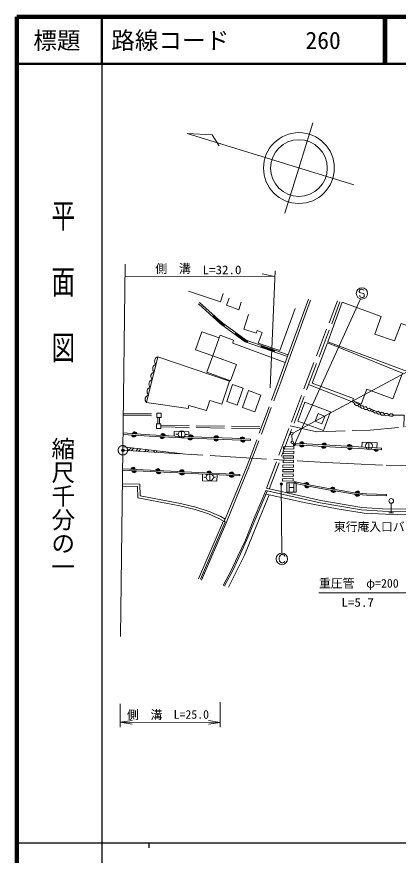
# Model space of a CAD drawing. Units: millimetres, scale not verified. Extents: x 40000 to 680000, y 20000 to 380000.
# Drawn here: x 40000 to 120786, y 202409 to 380000 of the extents above; entities that cross this region are included whole.
import ezdxf
from ezdxf.enums import TextEntityAlignment as Align

# ---------------------------------------------------------------- set-up
doc = ezdxf.new("R2010")
doc.units = ezdxf.units.MM
doc.header["$LTSCALE"] = 1000
doc.header["$PDMODE"] = 32
doc.header["$PDSIZE"] = 500
doc.linetypes.add('CHAIN', pattern=[18.5, 12, -1.5, 3.5, -1.5])
doc.linetypes.add('DASHED', pattern=[7.5, 6, -1.5])
for name, color, linetype, lineweight in [('M-BGD', 7, 'Continuous', 13), ('M-BMK', 2, 'CHAIN', 13), ('M-BMK-OTRS', 5, 'Continuous', 13), ('M-STR-HTXT', 7, 'Continuous', 13), ('M-TTL', 2, 'Continuous', 140), ('M-TTL-BAND', 7, 'Continuous', 25), ('M-TTL-LINE', 7, 'Continuous', 50)]:
    doc.layers.add(name, color=color, linetype=linetype, lineweight=lineweight)
doc.layers.add('M-OTRS', color=6, linetype='Continuous')
doc.layers.add('M-TTL-TXT', color=7, linetype='Continuous')
doc.styles.add('@ＭＳ ゴシック', font='')
doc.styles.add('ＭＳ ゴシック', font='')
doc.styles.get('@ＭＳ ゴシック').set_extended_font_data('@MS Gothic')
doc.styles.get('ＭＳ ゴシック').set_extended_font_data('MS Gothic')

# ---------------------------------------------------------------- blocks, each defined once
blk = doc.blocks.new('open_arrow')
at = {"color": 0, "linetype": 'Continuous', "lineweight": -2}
blk.add_lwpolyline([(7.5, 1.25), (0, 0), (7.5, -1.25)], dxfattribs=at)

msp = doc.modelspace()

# ---------------------------------------------------------------- linework, layer by layer
at = {"layer": 'M-BGD'}
for p, q in [((102700, 357515), (99753, 347959)), ((99753, 347959), (96806, 338403)), ((112618, 322103), (112488, 321916)), ((112488, 321916), (112488, 321779)), ((112488, 321779), (112621, 321576)), ((112758, 322235), (112618, 322103)), ((112621, 321576), (112812, 321514)), ((112950, 322302), (112758, 322235)), ((112812, 321514), (113476, 321379)), ((113090, 322302), (112950, 322302)), ((113274, 322240), (113090, 322302)), ((113417, 322170), (113274, 322240)), ((113476, 322043), (113417, 322170)), ((97413, 308283), (101762, 320173)), ((97883, 308112), (102231, 320001)), ((112620, 320858), (112556, 320983)), ((112750, 320661), (112620, 320858)), ((112885, 320591), (112750, 320661)), ((113071, 320526), (112885, 320591)), ((113217, 320526), (113071, 320526)), ((113411, 320588), (113217, 320526)), ((113543, 320723), (113411, 320588)), ((113476, 321379), (113600, 321187)), ((113603, 320912), (113543, 320723)), ((113600, 321187), (113603, 320912)), ((83125, 314979), (78455, 319186)), ((83377, 315290), (78722, 319484)), ((81496, 316447), (81764, 316744)), ((81549, 316506), (83176, 315041)), ((83226, 315104), (81603, 316566)), ((81656, 316625), (83276, 315166)), ((83327, 315228), (81710, 316685)), ((88401, 311166), (83125, 314979)), ((83861, 314546), (83176, 315041)), ((83226, 315104), (83908, 314611)), ((83955, 314676), (83276, 315166)), ((83327, 315228), (84002, 314741)), ((88587, 311525), (83377, 315290)), ((83814, 314481), (84048, 314805)), ((86246, 312724), (86480, 313048)), ((86292, 312789), (88438, 311238)), ((88475, 311310), (86339, 312854)), ((86386, 312918), (88513, 311381)), ((88550, 311453), (86433, 312983)), ((97330, 308049), (88401, 311166)), ((88859, 311091), (88438, 311238)), ((88475, 311310), (88886, 311167)), ((88912, 311242), (88513, 311381)), ((88550, 311453), (88938, 311318)), ((97462, 308426), (88587, 311525)), ((88833, 311015), (88965, 311393)), ((91797, 310404), (91665, 310027)), ((94524, 309113), (91691, 310102)), ((94550, 309189), (91718, 310178)), ((94577, 309264), (91744, 310253)), ((94603, 309340), (91771, 310329)), ((94497, 309038), (94629, 309415)), ((95460, 302810), (97413, 308283)), ((95930, 302639), (97884, 308115)), ((101814, 302097), (111241, 298345)), ((111459, 298179), (111241, 298345)), ((62494, 291557), (68142, 291182)), ((62514, 291856), (68159, 291482)), ((68159, 291482), (74876, 291132)), ((73680, 291560), (74155, 291560)), ((74919, 292296), (74919, 290796)), ((75677, 291539), (76166, 291539)), ((98246, 291441), (98313, 290128)), ((68142, 291182), (74862, 290832)), ((74862, 290832), (85600, 290412)), ((74876, 291132), (85613, 290712)), ((85600, 290412), (89503, 290225)), ((85613, 290712), (89518, 290525)), ((89518, 290525), (89503, 290225)), ((98975, 289658), (98958, 289358)), ((98975, 289658), (117242, 288609)), ((114585, 289870), (114585, 288370)), ((62479, 288937), (75786, 287370)), ((63604, 288110), (64229, 288731)), ((64206, 288073), (64817, 288662)), ((65199, 288013), (65721, 288555)), ((65817, 287976), (66308, 288486)), ((67123, 287896), (67501, 288346)), ((67614, 287867), (67981, 288289)), ((68979, 287784), (69247, 288140)), ((69488, 287753), (69723, 288084)), ((98958, 289358), (117225, 288309)), ((117242, 288609), (117225, 288309)), ((62423, 284249), (87239, 283077)), ((83954, 273108), (88711, 284771)), ((84417, 272919), (89177, 284589)), ((62409, 283949), (87225, 282777)), ((79615, 282469), (80132, 282469)), ((80880, 283213), (80880, 281713)), ((81640, 282458), (82084, 282458)), ((87239, 283077), (87225, 282777)), ((62394, 281085), (66062, 280976)), ((66062, 280976), (66109, 278557)), ((97170, 281288), (97170, 279288)), ((99170, 281288), (97170, 281288)), ((97710, 279373), (97711, 281072)), ((98702, 281083), (98702, 279378)), ((98782, 281541), (98716, 281248)), ((98716, 281248), (102161, 280479)), ((98782, 281541), (102221, 280773)), ((99170, 279288), (99170, 281288)), ((102221, 280773), (105661, 280145)), ((62380, 280585), (65571, 280491)), ((65571, 280491), (65618, 278143)), ((92035, 277953), (92729, 279645)), ((92312, 277838), (93006, 279532)), ((92752, 279646), (104289, 277073)), ((92861, 280134), (104386, 277564)), ((97170, 279288), (99170, 279288)), ((97710, 280288), (98702, 280288)), ((102161, 280479), (105611, 279849)), ((105611, 279849), (108633, 279384)), ((105661, 280145), (108682, 279680)), ((108633, 279384), (111432, 278894)), ((108682, 279680), (111471, 279191)), ((111432, 278894), (114080, 278659)), ((111471, 279191), (114097, 278959)), ((114097, 278959), (118327, 278842)), ((118319, 278542), (118327, 278842)), ((65618, 278143), (74565, 276410)), ((66109, 278557), (74672, 276899)), ((90128, 273421), (92035, 277953)), ((90406, 273307), (92312, 277838)), ((104289, 277073), (113009, 275554)), ((104386, 277564), (113067, 276052)), ((114080, 278659), (118319, 278542)), ((74565, 276410), (77772, 275619)), ((74672, 276899), (77907, 276101)), ((77772, 275619), (80584, 274736)), ((77907, 276101), (80761, 275204)), ((113009, 275554), (117431, 275295)), ((113067, 276052), (117448, 275795)), ((117431, 275295), (124618, 275224)), ((117448, 275795), (124606, 275724)), ((119300, 274944), (119301, 276944)), ((80584, 274736), (82955, 273689)), ((80761, 275204), (83182, 274136)), ((82955, 273689), (83954, 273108)), ((83182, 274136), (84112, 273595)), ((118800, 274944), (119800, 274944)), ((83788, 273205), (78492, 260975)), ((78887, 260895), (84163, 273023)), ((84417, 272919), (79131, 260640)), ((84417, 272919), (83954, 273108)), ((88408, 269168), (90128, 273421)), ((88683, 269050), (90406, 273307)), ((86780, 265613), (88408, 269168)), ((87052, 265485), (88683, 269050)), ((85471, 262878), (86780, 265613)), ((85739, 262744), (87052, 265485)), ((95591, 265416), (95653, 265678)), ((95591, 265019), (95591, 265416)), ((95647, 264766), (95591, 265019)), ((95782, 264563), (95647, 264766)), ((95653, 265678), (95718, 265759)), ((95718, 265759), (95855, 265945)), ((95855, 265945), (96042, 266072)), ((96042, 266072), (96376, 266074)), ((96376, 266074), (96571, 266012)), ((96571, 266012), (96703, 265880)), ((96703, 265880), (96773, 265678)), ((96765, 264687), (96705, 264566)), ((83812, 259702), (85471, 262878)), ((95909, 264434), (95782, 264563)), ((96049, 264366), (95909, 264434)), ((96379, 264366), (96049, 264366)), ((96573, 264428), (96379, 264366)), ((96705, 264566), (96573, 264428)), ((84087, 259581), (85739, 262744)), ((83750, 259532), (83812, 259702)), ((84032, 259429), (84087, 259581))]:
    msp.add_line(p, q, dxfattribs=at)
at = {"layer": 'M-BGD', "linetype": 'DASHED'}
for p, q in [((92861, 280134), (107890, 319850)), ((93422, 279921), (108451, 319638)), ((88711, 284771), (95460, 302810)), ((89177, 284589), (95930, 302639)), ((62559, 295521), (69645, 295473)), ((62562, 295921), (69648, 295873)), ((69844, 295144), (69844, 293765)), ((70244, 295144), (70244, 293765)), ((70477, 293112), (91840, 292752)), ((70484, 293512), (91847, 293152))]:
    msp.add_line(p, q, dxfattribs=at)
at = {"layer": 'M-BGD'}
for points in [[(111372, 344376), (76115, 355248), (81354, 355004), (82889, 352677)], [(76397, 321895), (83137, 319639), (83741, 321359)], [(84950, 320406), (84392, 318918), (86994, 317942), (87553, 319545)], [(89109, 316965), (88109, 313851), (90689, 312991), (90898, 313525), (91944, 313130), (91153, 310899), (95732, 309295), (98987, 318242)], [(82851, 311977), (83074, 312595), (85925, 311525), (85724, 310844), (96869, 306757)], [(112340, 297924), (111872, 298206), (111459, 298179), (111500, 297972), (111899, 297642), (112216, 297655)], [(112898, 297628), (112574, 297917), (112340, 297924), (112216, 297655), (112498, 297387), (112774, 297311)], [(113531, 297331), (113270, 297614), (112898, 297628), (112774, 297311), (113015, 297132), (113435, 297063)], [(114289, 296980), (114144, 297214), (113972, 297414), (113724, 297407), (113531, 297331), (113435, 297063), (113758, 296815), (114233, 296822)], [(115046, 296808), (114688, 297069), (114454, 297049), (114289, 296980), (114233, 296822), (114433, 296663), (114653, 296546), (114943, 296567)], [(115480, 296587), (115184, 296849), (115046, 296808), (114943, 296567), (115211, 296401), (115404, 296381)], [(116251, 296312), (115707, 296629), (115480, 296587), (115404, 296381), (115914, 296043), (116189, 296084)], [(117008, 296057), (116843, 296277), (116451, 296443), (116251, 296312), (116189, 296084), (116520, 295830), (116774, 295830), (116953, 295871)], [(117904, 295843), (117553, 296208), (117270, 296222), (117008, 296057), (116953, 295871), (117270, 295595), (117904, 295637)], [(118900, 295662), (118461, 295974), (118062, 295995), (117904, 295843), (117904, 295637), (118158, 295526), (118890, 295507)], [(119811, 295607), (122065, 295607), (121994, 293110)], [(73318, 291213), (73335, 292183), (76449, 292121), (76431, 291071)], [(113056, 288849), (113120, 289927), (116296, 289756), (116281, 288664)], [(79341, 283149), (79336, 281743), (82388, 281665), (82406, 283005)], [(92731, 278861), (93438, 278732), (101185, 277042), (107832, 275785), (113595, 274839), (118104, 274652), (123302, 274537), (126509, 274707), (128813, 274937)], [(84856, 259183), (88204, 265945), (90855, 272359), (93438, 278732)]]:
    msp.add_lwpolyline(points, dxfattribs=at)
for points in [[(105903, 311178), (123885, 304423), (127012, 313034), (121411, 315057), (119993, 311362), (115810, 312780), (117205, 316545), (108932, 319521)], [(81503, 308165), (82851, 311977), (79191, 313272), (77842, 309461)], [(102581, 302389), (105813, 310941), (121697, 304547), (119628, 299109), (114120, 301109), (112957, 297972), (111098, 298716), (111284, 299134)], [(67497, 298291), (69900, 307981), (85063, 302852), (83438, 297952), (80882, 298711), (80215, 296635), (76466, 297659), (76295, 297039)], [(81503, 308165), (86522, 306329), (85275, 302920), (80255, 304757)], [(84453, 298537), (85708, 302116), (87953, 301329), (86698, 297750)], [(87776, 297258), (89055, 300814), (91694, 299865), (90415, 296309)], [(69648, 296011), (70562, 296011), (70562, 295144), (69647, 295144)], [(103833, 295939), (103182, 294343), (104601, 293764), (105252, 295360)], [(119811, 295607), (119582, 295414), (119200, 295394), (118890, 295507), (118900, 295662), (119148, 295879), (119489, 295879), (119675, 295776)], [(69570, 293765), (70484, 293765), (70484, 292804), (69570, 292804)], [(98644, 287992), (96437, 287944), (96448, 287444), (98655, 287492)], [(98681, 288959), (96463, 288910), (96474, 288410), (98692, 288459)], [(98611, 286061), (96386, 286012), (96397, 285512), (98622, 285561)], [(98628, 287027), (96411, 286978), (96422, 286478), (98639, 286527)], [(98595, 285095), (96360, 285046), (96371, 284546), (98606, 284595)], [(98562, 283163), (96309, 283114), (96320, 282614), (98573, 282663)], [(98578, 284129), (96334, 284080), (96345, 283580), (98589, 283629)], [(98545, 282198), (96273, 282147), (96284, 281648), (98556, 281698)]]:
    msp.add_lwpolyline(points, close=True, dxfattribs=at)
at = {"layer": 'M-BGD', "linetype": 'DASHED'}
msp.add_lwpolyline([(101014, 298355), (106421, 296340), (104933, 292345), (99526, 294360)], close=True, dxfattribs=at)
msp.add_lwpolyline([(97869, 293369), (103545, 292111), (114840, 292457), (128959, 293745), (130546, 295958)], dxfattribs=at)
at = {"layer": 'M-BGD'}
for centre, radius in [((99753, 347959), 7500), ((99753, 347959), 6000), ((113113, 321415), 1200), ((74919, 291546), 750), ((98253, 291691), 250), ((98326, 289878), 250), ((98802, 289393), 250), ((98802, 289393), 200), ((98802, 289393), 150), ((98802, 289393), 100), ((114585, 289120), 750), ((98802, 289393), 50), ((98802, 289393), 20), ((80880, 282463), 750), ((96014, 281054), 250), ((96014, 281054), 200), ((96014, 281054), 150), ((96014, 281054), 100), ((96014, 281054), 50), ((96014, 281054), 20), ((119301, 277444), 500), ((96146, 265187), 1200), ((96146, 265187), 1200)]:
    msp.add_circle(centre, radius, dxfattribs=at)
for centre, radius, start, end in [((70129, 307068), 942, 104.06095, 228.08075), ((69728, 305452), 942, 104.06095, 228.08075), ((69328, 303837), 942, 104.06095, 228.08075), ((68927, 302222), 942, 104.06095, 228.08075), ((68527, 300607), 942, 104.06095, 228.08075), ((68126, 298992), 942, 104.06095, 228.08075), ((64811, 291516), 512, 188.88827, 343.5275), ((64811, 291516), 410, 192.13356, 340.2822), ((64975, 291580), 512, 8.88827, 163.5275), ((64811, 291516), 308, 197.66801, 334.74776), ((64975, 291580), 410, 12.13356, 160.2822), ((64811, 291516), 205, 209.49127, 322.92449), ((64975, 291580), 308, 17.66801, 154.74776), ((64975, 291580), 205, 29.49127, 142.92449), ((71008, 291221), 512, 9.69904, 164.33828), ((71008, 291221), 410, 12.94434, 161.09298), ((71008, 291221), 308, 18.47879, 155.55853), ((71008, 291221), 205, 30.30205, 143.73527), ((76942, 290938), 512, 10.43903, 165.07827), ((76942, 290938), 410, 13.68433, 161.83297), ((70787, 291157), 512, 189.69904, 344.33828), ((70787, 291157), 410, 192.94434, 341.09298), ((70787, 291157), 308, 198.47879, 335.55853), ((70787, 291157), 205, 210.30205, 323.73527), ((76758, 290871), 512, 190.43903, 345.07827), ((76758, 290871), 410, 193.68433, 341.83297), ((76758, 290871), 308, 199.21878, 336.29852), ((76758, 290871), 205, 211.04204, 324.47526), ((76942, 290938), 308, 19.21878, 156.29852), ((76942, 290938), 205, 31.04204, 144.47526), ((82218, 290657), 512, 190.43903, 345.07827), ((82258, 290730), 512, 10.43903, 165.07827), ((82218, 290657), 410, 193.68433, 341.83297), ((82258, 290730), 410, 13.68433, 161.83297), ((82218, 290657), 308, 199.21878, 336.29852), ((82258, 290730), 308, 19.21878, 156.29852), ((82218, 290657), 205, 211.04204, 324.47526), ((82258, 290730), 205, 31.04204, 144.47526), ((87779, 290495), 512, 9.9439, 164.58313), ((87779, 290495), 410, 13.18919, 161.33783), ((87902, 290415), 512, 189.9439, 344.58313), ((87779, 290495), 308, 18.72364, 155.80339), ((87902, 290415), 410, 193.18919, 341.33783), ((87902, 290415), 308, 198.72364, 335.80339), ((87779, 290495), 205, 30.5469, 143.98012), ((87902, 290415), 205, 210.5469, 323.98012), ((100340, 289467), 512, 9.39349, 164.03273), ((100340, 289467), 410, 12.63879, 160.78743), ((100340, 289467), 308, 18.17324, 155.25298), ((100340, 289467), 205, 29.9965, 143.42972), ((105086, 289194), 512, 9.39349, 164.03273), ((105086, 289194), 410, 12.63879, 160.78743), ((105086, 289194), 308, 18.17324, 155.25298), ((100365, 289390), 512, 189.39349, 344.03273), ((100365, 289390), 410, 192.63879, 340.78743), ((100365, 289390), 308, 198.17324, 335.25298), ((100365, 289390), 205, 209.9965, 323.42972), ((105048, 289121), 512, 189.39349, 344.03273), ((105048, 289121), 410, 192.63879, 340.78743), ((105048, 289121), 308, 198.17324, 335.25298), ((105048, 289121), 205, 209.9965, 323.42972), ((105086, 289194), 205, 29.9965, 143.42972), ((110477, 288885), 512, 9.39349, 164.03273), ((110540, 288806), 512, 189.39349, 344.03273), ((110477, 288885), 410, 12.63879, 160.78743), ((110540, 288806), 410, 192.63879, 340.78743), ((110477, 288885), 308, 18.17324, 155.25298), ((110540, 288806), 308, 198.17324, 335.25298), ((110477, 288885), 205, 29.9965, 143.42972), ((110540, 288806), 205, 209.9965, 323.42972), ((116146, 288484), 512, 189.39349, 344.03273), ((116146, 288484), 410, 192.63879, 340.78743), ((116146, 288484), 308, 198.17324, 335.25298), ((116146, 288484), 205, 209.9965, 323.42972), ((64653, 284031), 512, 9.97624, 164.61547), ((64653, 284031), 410, 13.22154, 161.37018), ((64653, 284031), 308, 18.75598, 155.83573), ((64653, 284031), 205, 30.57924, 144.01247), ((69886, 283784), 512, 9.97624, 164.61547), ((69886, 283784), 410, 13.22154, 161.37018), ((64888, 283945), 512, 189.97624, 344.61547), ((64888, 283945), 410, 193.22154, 341.37018), ((64888, 283945), 308, 198.75598, 335.83573), ((64888, 283945), 205, 210.57924, 324.01247), ((70007, 283703), 512, 189.97624, 344.61547), ((69886, 283784), 308, 18.75598, 155.83573), ((70007, 283703), 410, 193.22154, 341.37018), ((70007, 283703), 308, 198.75598, 335.83573), ((69886, 283784), 205, 30.57924, 144.01247), ((70007, 283703), 205, 210.57924, 324.01247), ((74947, 283545), 512, 9.97624, 164.61547), ((75006, 283467), 512, 189.97624, 344.61547), ((74947, 283545), 410, 13.22154, 161.37018), ((75006, 283467), 410, 193.22154, 341.37018), ((74947, 283545), 308, 18.75598, 155.83573), ((75006, 283467), 308, 198.75598, 335.83573), ((74947, 283545), 205, 30.57924, 144.01247), ((75006, 283467), 205, 210.57924, 324.01247), ((80736, 283271), 512, 9.97624, 164.61547), ((80736, 283271), 410, 13.22154, 161.37018), ((80736, 283271), 308, 18.75598, 155.83573), ((80736, 283271), 205, 30.57924, 144.01247), ((85490, 283047), 512, 9.97624, 164.61547), ((85529, 282970), 512, 189.97624, 344.61547), ((85490, 283047), 410, 13.22154, 161.37018), ((85529, 282970), 410, 193.22154, 341.37018), ((85490, 283047), 308, 18.75598, 155.83573), ((85529, 282970), 308, 198.75598, 335.83573), ((85490, 283047), 205, 30.57924, 144.01247), ((85529, 282970), 205, 210.57924, 324.01247), ((101361, 280850), 512, 0.10042, 154.73965), ((101482, 280753), 512, 180.44242, 335.08165), ((101361, 280850), 410, 3.34571, 151.49435), ((101482, 280753), 410, 183.68771, 331.83635), ((101361, 280850), 308, 8.88016, 145.9599), ((101482, 280753), 308, 189.22216, 326.30191), ((101361, 280850), 205, 20.70342, 134.13664), ((101482, 280753), 205, 201.04542, 314.47865), ((106893, 279842), 512, 3.92405, 158.56328), ((106893, 279842), 410, 7.16934, 155.31798), ((107082, 279737), 512, 183.92405, 338.56328), ((106893, 279842), 308, 12.70379, 149.78353), ((107082, 279737), 410, 187.16934, 335.31798), ((106893, 279842), 205, 24.52705, 137.96027), ((107082, 279737), 308, 192.70379, 329.78353), ((107082, 279737), 205, 204.52705, 317.96027), ((112146, 278958), 512, 186.81267, 341.45191), ((112125, 279031), 512, 6.94856, 161.5878), ((112146, 278958), 410, 190.05797, 338.20661), ((112125, 279031), 410, 10.19386, 158.3425), ((112146, 278958), 308, 195.59242, 332.67216), ((112125, 279031), 308, 15.72831, 152.80805), ((112146, 278958), 205, 207.41568, 320.8489), ((112125, 279031), 205, 27.55157, 140.98479)]:
    msp.add_arc(centre, radius, start, end, dxfattribs=at)
for p in [(98802, 289393), (96014, 281054)]:
    msp.add_point(p, dxfattribs=at)
at = {"layer": 'M-BMK'}
msp.add_lwpolyline([(62470, 288179), (105434, 285571), (118198, 285024), (129545, 284917), (139219, 285386), (147691, 286064), (154018, 286691), (162565, 287874)], dxfattribs=at)
msp.add_circle((62470, 288179), 1000, dxfattribs=at)
at = {"layer": 'M-BMK-OTRS'}
for p, q in [((62470, 288179), (62939, 327607)), ((62001, 248750), (62470, 288179))]:
    msp.add_line(p, q, dxfattribs=at)
at = {"layer": 'M-OTRS'}
msp.add_point((62470, 288179), dxfattribs=at)
at = {"layer": 'M-STR-HTXT'}
for p, q in [((94733, 326171), (93698, 301404)), ((98802, 289393), (112811, 320253)), ((96014, 281054), (96122, 266387)), ((61907, 234474), (61906, 229559)), ((83085, 234836), (83085, 229555)), ((61906, 230559), (83085, 230555))]:
    msp.add_line(p, q, dxfattribs=at)
for points in [[(62909, 325069), (94671, 324983), (91978, 325585)], [(98473, 291809), (148655, 318799), (149444, 295184)], [(125273, 277861), (124669, 279131), (123000, 258000), (104000, 258000)]]:
    msp.add_lwpolyline(points, dxfattribs=at)
at = {"layer": 'M-TTL'}
for p, q in [((40000, 380000), (40000, 20000)), ((680000, 380000), (40000, 380000))]:
    msp.add_line(p, q, dxfattribs=at)
at = {"layer": 'M-TTL-BAND'}
for p, q in [((58000, 370000), (58000, 20000)), ((40000, 205000), (579000, 205000)), ((68000, 205000), (68000, 204000))]:
    msp.add_line(p, q, dxfattribs=at)
at = {"layer": 'M-TTL-LINE'}
for p, q in [((58000, 380000), (58000, 370000)), ((117750, 380000), (117750, 370000)), ((118250, 380000), (118250, 370000)), ((40000, 370000), (680000, 370000))]:
    msp.add_line(p, q, dxfattribs=at)

# ---------------------------------------------------------------- block references
at = {"layer": 'M-STR-HTXT', "xscale": 333, "yscale": 333}
msp.add_blockref('open_arrow', (61906, 230559), dxfattribs=at)
at = {"layer": 'M-STR-HTXT', "xscale": 333, "yscale": 333, "rotation": 180}
msp.add_blockref('open_arrow', (83085, 230555), dxfattribs=at)

# ---------------------------------------------------------------- texts
at = {"layer": 'M-BGD', "style": 'ＭＳ ゴシック'}
msp.add_text('東行庵入口バス停', height=1833, rotation=359.99, dxfattribs=at).set_placement((107149, 271971), align=Align.MIDDLE_LEFT)
at = {"layer": 'M-STR-HTXT', "style": 'ＭＳ ゴシック'}
for p in [(69352, 326644), (63335, 232146)]:
    msp.add_text('側\u3000溝', height=1833, rotation=359.99, dxfattribs=at).set_placement(p, align=Align.MIDDLE_LEFT)
at = {"layer": 'M-STR-HTXT', "style": 'ＭＳ ゴシック', "width": 1.1}
for s, p in [('L=32.0', (79352, 326393)), ('L=5.7', (108771, 255961))]:
    msp.add_text(s, height=1833, rotation=359.99, dxfattribs=at).set_placement(p, align=Align.MIDDLE_LEFT)
at = {"layer": 'M-STR-HTXT', "style": 'ＭＳ ゴシック'}
msp.add_text('重圧管\u3000φ=200', height=1833, dxfattribs=at).set_placement((104000, 260000), align=Align.MIDDLE_LEFT)
msp.add_text('L=25.0', height=1833, rotation=359.99, dxfattribs=at).set_placement((76967, 230761), align=Align.BOTTOM_CENTER)
at = {"layer": 'M-TTL-BAND', "style": '@ＭＳ ゴシック', "width": 1.4}
msp.add_text('平  面  図', height=3666, rotation=270, dxfattribs=at).set_placement((49777, 306475), align=Align.MIDDLE_RIGHT)
at = {"layer": 'M-TTL-BAND', "style": '@ＭＳ ゴシック'}
msp.add_text('縮尺千分の一', height=3666, rotation=270, dxfattribs=at).set_placement((49777, 261030), align=Align.MIDDLE_RIGHT)
at = {"layer": 'M-TTL-TXT', "style": 'ＭＳ ゴシック'}
msp.add_text('標題', height=3666, dxfattribs=at).set_placement((48500, 375000), align=Align.MIDDLE_CENTER)
for s, p in [('路線コード', (60000, 375000)), ('260', (101142, 375000))]:
    msp.add_text(s, height=3666, dxfattribs=at).set_placement(p, align=Align.MIDDLE_LEFT)

doc.saveas('drawing.dxf')
